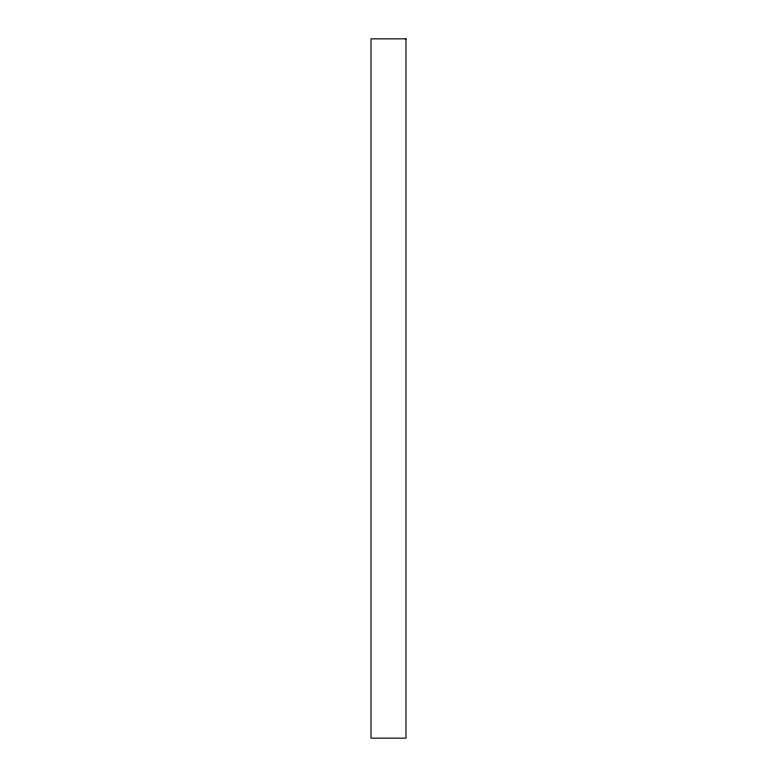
<?xml version="1.0" encoding="UTF-8"?>
<svg xmlns="http://www.w3.org/2000/svg" width="777" height="777" viewBox="0 0 777 777"><rect width="100%" height="100%" fill="white"/><g stroke="black" fill="none" stroke-linecap="round" stroke-linejoin="round"><path stroke-width="1.17" d="M405.982 38.85L371.017 38.85L371.017 738.15L405.982 738.15L405.982 38.85"/></g></svg>
